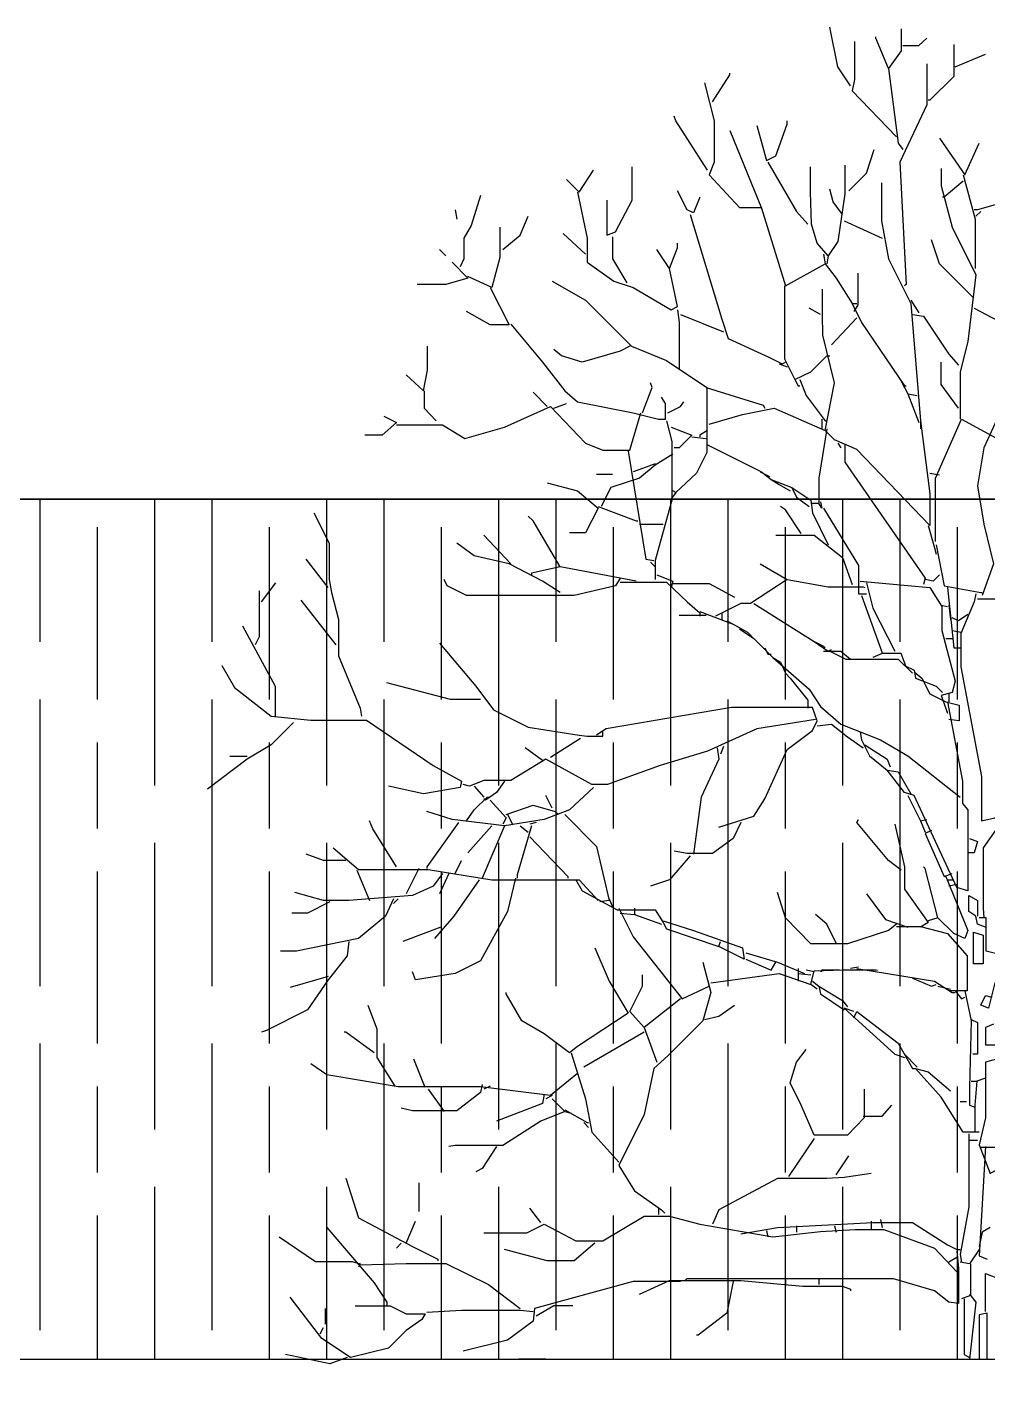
# Model space of a CAD drawing. Header units: millimetres. Extents: x 2004 to 9033, y -135 to 5682.
# Drawn here: x 7675.6 to 8010.6, y 1060.6 to 1534.5 of the extents above; entities that cross this region are included whole.
import ezdxf

# ---------------------------------------------------------------- set-up
doc = ezdxf.new("R2010")
doc.units = ezdxf.units.MM

msp = doc.modelspace()

# ---------------------------------------------------------------- hatches: boundary and pattern name
at = {"transparency": 33554508}
h = msp.add_hatch(dxfattribs=at)
h.set_pattern_fill('GOST_WOOD', color=256, scale=10)
h.paths.add_polyline_path([(9033.38, 1369.89), (7033.38, 1369.89), (7033.38, 769.89), (7233.38, 769.89), (7233.38, 789.89), (7383.38, 789.89), (7383.38, 799.89), (7383.38, 1039.89), (7233.38, 1039.89), (7233.38, 1069.89), (7383.38, 1069.89), (8683.38, 1069.89), (8833.38, 1069.89), (8833.38, 1039.89), (8683.38, 1039.89), (8683.38, 789.89), (8833.38, 789.89), (8833.38, 769.89), (9033.38, 769.89)])

# ---------------------------------------------------------------- linework, layer by layer
for p, q in [((7033.38, 1369.89), (9033.38, 1369.89)), ((8014.16, 1369.89), (7033.38, 1369.89)), ((7383.38, 1069.89), (8683.38, 1069.89))]:
    msp.add_line(p, q)
at = {"color": 84}
for points in [[(7962.74, 1513.97), (7958.31, 1520.62), (7955.54, 1534.46)], [(7980.45, 1533.91), (7980.45, 1526.15), (7976.02, 1520.06), (7971.59, 1530.58), (7971.59, 1531.14)], [(7981.01, 1528.09), (7986.54, 1528.09), (7989.31, 1530.58)], [(7964.12, 1529.48), (7964.12, 1516.19), (7963.29, 1512.31), (7978.79, 1496.26)], [(7998.72, 1528.37), (7998.72, 1517.3), (7990.42, 1508.99), (7989.86, 1508.99)], [(7989.31, 1521.72), (7989.31, 1507.33), (7979.9, 1487.4), (7982.11, 1444.76), (7981.56, 1444.21)], [(7999.28, 1520.62), (8009.8, 1525.05)], [(7914.57, 1508.44), (7920.66, 1517.85), (7920.66, 1518.4)], [(7976.02, 1520.06), (7979.35, 1494.04), (7981.01, 1491.83)], [(7911.8, 1515.08), (7915.12, 1501.79), (7915.12, 1487.4), (7913.46, 1482.97), (7923.98, 1471.62), (7931.73, 1471.62)], [(7912.91, 1484.63), (7901.83, 1501.79), (7901.28, 1503.45)], [(7920.66, 1498.47), (7931.73, 1471.34), (7940.03, 1444.21), (7953.88, 1451.96), (7957.75, 1446.98), (7963.29, 1438.12), (7964.95, 1438.12)], [(7930.07, 1500.13), (7933.39, 1487.95), (7936.71, 1489.61), (7940.59, 1500.69), (7940.59, 1501.79)], [(7993.74, 1495.7), (8002.6, 1482.97), (8007.58, 1494.04)], [(7962.18, 1477.43), (7968.27, 1483.52), (7971.04, 1491.83)], [(7863.63, 1481.31), (7868.06, 1476.88), (7873.04, 1484.63)], [(7877.75, 1474.11), (7877.75, 1461.93), (7880.79, 1463.04), (7886.61, 1474.11), (7886.61, 1485.74)], [(7933.94, 1487.4), (7943.91, 1470.23), (7947.79, 1465.8)], [(7960.8, 1486.29), (7960.8, 1476.32), (7958.31, 1459.71), (7954.98, 1454.73), (7951.11, 1459.16), (7949.17, 1465.8), (7948.76, 1476.88), (7948.76, 1485.74)], [(7994.3, 1485.18), (7994.3, 1479.09), (7998.17, 1464.7), (8006.47, 1448.09), (8003.71, 1424.83), (8000.94, 1414.31), (8000.94, 1397.7)], [(7973.53, 1480.2), (7973.53, 1466.91), (7976.02, 1453.62), (7983.77, 1438.12), (7987.1, 1397.15), (7990.42, 1371.68), (7990.42, 1360.61), (7964.95, 1387.18), (7957.2, 1390.51), (7953.88, 1393.83), (7957.2, 1410.44), (7953.05, 1427.05), (7952.91, 1434.25), (7952.91, 1443.1)], [(8002.05, 1480.75), (7995.4, 1475.22), (7994.85, 1475.22)], [(8002.05, 1482.97), (8006.2, 1467.47), (8006.2, 1450.3)], [(7833.73, 1475.77), (7830.41, 1465.25), (7827.92, 1460.82), (7827.92, 1453.62), (7826.53, 1450.86)], [(7867.5, 1476.88), (7870.83, 1460.82), (7870.83, 1452.52), (7880.24, 1445.87), (7886.88, 1443.66), (7900.17, 1435.91), (7902.39, 1437.01), (7899.62, 1450.3), (7902.39, 1457.5), (7902.39, 1459.16)], [(7910.14, 1475.22), (7907.92, 1469.68), (7905.71, 1470.79), (7902.39, 1477.43)], [(7959.97, 1469.13), (7956.64, 1473.56), (7955.54, 1477.98)], [(7824.87, 1470.79), (7825.43, 1467.47)], [(7906.81, 1469.13), (7917.89, 1432.58), (7920.1, 1425.94), (7934.5, 1419.3), (7938.93, 1417.08), (7940.03, 1417.64)], [(8014.78, 1473), (8007.03, 1470.79), (8005.92, 1470.79)], [(8008.14, 1470.23), (8006.47, 1468.57)], [(7840.37, 1464.7), (7840.37, 1454.18), (7837.61, 1443.66), (7829.3, 1447.53)], [(7841.48, 1456.95), (7847.57, 1461.93), (7850.34, 1468.57)], [(7960.52, 1466.91), (7973.81, 1460.82)], [(7870.27, 1455.28), (7862.52, 1462.48)], [(7879.69, 1461.37), (7879.69, 1453.62), (7884.67, 1445.32)], [(8005.37, 1440.34), (7993.74, 1451.96), (7990.97, 1460.27)], [(7819.34, 1456.95), (7821.55, 1454.73)], [(7899.62, 1450.3), (7895.19, 1456.95)], [(7953.32, 1455.28), (7953.88, 1451.96)], [(7954.98, 1454.73), (7954.43, 1451.96)], [(7823.76, 1452.52), (7829.3, 1446.98), (7821.55, 1444.76), (7811.59, 1444.76)], [(7858.65, 1445.87), (7870.27, 1439.23), (7886.33, 1423.17), (7898.51, 1418.19), (7912.63, 1408.78), (7912.63, 1386.08), (7909.03, 1378.88), (7901.83, 1372.23), (7900.72, 1372.79)], [(7965.23, 1448.64), (7965.23, 1437.57), (7963.84, 1435.35)], [(7837.05, 1443.66), (7843.7, 1430.65), (7837.05, 1430.65), (7828.75, 1435.35)], [(7939.76, 1444.21), (7939.76, 1418.74), (7943.36, 1411.54), (7948.89, 1414.31), (7954.43, 1419.85), (7955.54, 1419.85)], [(7902.39, 1435.91), (7902.94, 1431.48), (7902.94, 1415.42)], [(7952.22, 1434.25), (7948.34, 1436.46)], [(7963.29, 1438.12), (7966.61, 1431.48), (7981.56, 1409.33), (7982.11, 1409.33)], [(7983.77, 1439.23), (7986.54, 1434.8)], [(8005.92, 1436.46), (8014.23, 1432.03)], [(7903.49, 1434.25), (7918.44, 1428.15)], [(7964.95, 1433.14), (7956.09, 1423.73)], [(7984.33, 1434.25), (7988.2, 1433.69), (7997.06, 1420.4), (8000.38, 1416.53)], [(7844.25, 1430.92), (7855.32, 1417.64), (7863.08, 1407.67), (7867.5, 1403.79), (7886.88, 1399.92), (7895.74, 1397.7), (7898.23, 1397.7), (7898.23, 1403.24), (7896.85, 1405.45)], [(7807.71, 1413.21), (7813.8, 1407.67), (7815.18, 1414.87), (7815.18, 1423.17)], [(7885.78, 1423.17), (7882.45, 1421.51), (7869.17, 1417.64), (7861.97, 1419.85), (7859.2, 1422.06)], [(7937.82, 1417.08), (7940.59, 1415.97)], [(8000.38, 1401.58), (7994.3, 1409.88), (7994.3, 1417.64)], [(7814.08, 1407.67), (7814.08, 1401.58), (7818.23, 1397.15)], [(7890.2, 1399.92), (7893.53, 1408.78), (7892.97, 1410.44)], [(7912.35, 1408.78), (7932.28, 1402.69), (7932.84, 1401.58)], [(7943.36, 1411.54), (7944.47, 1409.33), (7945.02, 1409.33)], [(7945.02, 1411.54), (7947.23, 1406.01), (7953.88, 1397.15), (7954.43, 1397.15)], [(7980.45, 1410.99), (7982.67, 1406.56), (7986.54, 1396.6)], [(7856.98, 1402.13), (7852, 1407.12)], [(7859.2, 1401.58), (7863.63, 1403.24)], [(7899.06, 1399.92), (7903.49, 1402.13), (7904.6, 1403.79)], [(7982.67, 1406.56), (7985.99, 1406.01)], [(8017.55, 1406.01), (8009.24, 1387.74), (8007.03, 1374.45), (8009.24, 1361.16), (8012.57, 1347.32), (8008.69, 1336.25)], [(7799.96, 1398.81), (7804.39, 1396.6), (7799.4, 1392.17), (7793.31, 1392.17)], [(7804.39, 1395.77), (7820.44, 1395.77), (7828.2, 1391.06), (7842.04, 1394.93), (7858.09, 1402.13), (7870.27, 1389.4), (7876.36, 1386.91), (7885.78, 1386.91), (7889.65, 1399.92)], [(7913.46, 1396.04), (7925.09, 1399.36), (7936.16, 1401.58), (7953.88, 1393.83)], [(7898.51, 1397.15), (7900.45, 1389.95), (7900.45, 1369.47), (7894.64, 1348.43), (7894.64, 1341.78)], [(7900.17, 1394.93), (7907.37, 1392.17), (7902.94, 1387.74), (7901.28, 1387.74)], [(7912.91, 1393.83), (7910.14, 1392.17), (7910.14, 1391.61)], [(7954.43, 1394.38), (7951.66, 1377.22), (7951.66, 1368.36), (7948.89, 1368.36)], [(7952.77, 1397.7), (7952.77, 1394.38)], [(7987.1, 1397.15), (7987.1, 1394.38)], [(7992.36, 1355.07), (7992.36, 1377.22), (8001.49, 1397.7), (8033.05, 1380.54), (8034.16, 1377.77)], [(7907.37, 1391.61), (7912.35, 1391.06)], [(7912.91, 1388.84), (7931.73, 1379.43), (7935.05, 1376.66), (7942.25, 1373.9), (7943.91, 1370.57), (7948.34, 1367.25)], [(7958.31, 1389.4), (7959.41, 1387.74)], [(7960.8, 1388.84), (7960.8, 1382.75), (7988.76, 1342.34), (7988.2, 1340.12)], [(7900.72, 1385.52), (7894.64, 1381.65), (7889.1, 1377.22), (7879.13, 1373.9), (7875.81, 1367.25)], [(7885.22, 1386.63), (7891.31, 1348.98), (7894.08, 1348.43)], [(7894.64, 1382.2), (7890.2, 1380.54), (7886.88, 1379.43)], [(7931.18, 1379.43), (7934.5, 1377.77)], [(7990.42, 1378.88), (7993.74, 1378.32)], [(7856.98, 1375.56), (7867.5, 1372.79), (7874.7, 1366.7), (7870.27, 1358.12), (7864.74, 1358.12)], [(7874.15, 1378.6), (7879.69, 1378.6)], [(7935.05, 1376.66), (7937.82, 1375), (7941.7, 1372.79)], [(7901.83, 1372.23), (7900.17, 1370.02)], [(7942.25, 1373.9), (7948.89, 1369.47), (7949.45, 1365.04), (7954.98, 1353.96)], [(7775.6, 1365.04), (7780.86, 1354.52), (7780.86, 1341.78), (7781.69, 1337.35), (7784.18, 1327.94), (7784.18, 1315.21), (7791.65, 1296.94), (7792.21, 1294.17)], [(7874.7, 1367.25), (7887.99, 1362.27), (7888.54, 1362.27)], [(7945.57, 1357.84), (7940.03, 1366.14), (7938.37, 1367.25)], [(7952.22, 1368.91), (7952.77, 1366.7), (7951.66, 1368.36)], [(7953.32, 1366.7), (7965.5, 1346.77), (7965.5, 1336.8), (7968.27, 1336.8)], [(7861.42, 1346.21), (7852, 1362.27), (7850.34, 1363.93)], [(7889.1, 1361.16), (7897.4, 1361.16)], [(7989.86, 1360.61), (7992.08, 1352.86), (7992.63, 1350.64)], [(7844.25, 1347.32), (7834.84, 1357.29)], [(7936.71, 1357.29), (7950, 1357.29), (7959.97, 1349.53), (7963.29, 1340.12)], [(7861.42, 1337.35), (7855.32, 1341.23), (7843.7, 1347.32), (7831.52, 1350.09), (7825.43, 1354.52)], [(7992.63, 1353.96), (7995.4, 1339.57), (8008.14, 1337.35), (8008.69, 1337.35)], [(7780.58, 1339.01), (7772.83, 1348.98)], [(7887.99, 1341.23), (7861.42, 1346.21), (7851.45, 1344), (7851.45, 1343.44)], [(7892.97, 1347.87), (7894.64, 1346.21)], [(7931.18, 1347.32), (7940.59, 1341.78), (7927.86, 1333.48), (7924.53, 1333.48), (7915.67, 1329.05)], [(7882.45, 1342.34), (7880.79, 1339.57), (7866.4, 1336.25), (7828.75, 1336.25), (7822.1, 1339.57), (7821, 1341.78)], [(7882.45, 1340.95), (7898.51, 1340.95), (7905.71, 1334.03), (7910.14, 1330.16), (7910.14, 1329.05)], [(7895.19, 1343.44), (7900.72, 1341.23), (7900.17, 1339.01)], [(7940.59, 1341.78), (7954.98, 1339.29), (7967.16, 1339.29), (7967.72, 1339.01)], [(7966.06, 1341.23), (7990.42, 1339.01), (7994.57, 1332.37), (7994.57, 1324.07), (7999.28, 1306.35), (7998.17, 1302.47), (7994.3, 1301.37), (7996.51, 1295.27)], [(7993.74, 1343.44), (7991.53, 1341.23), (7988.76, 1341.78)], [(7756.49, 1337.91), (7756.49, 1321.85), (7755.11, 1319.08)], [(7757.32, 1334.03), (7762.31, 1340.68)], [(7900.72, 1340.4), (7913.46, 1340.4), (7922.32, 1335.69)], [(7966.61, 1336.25), (7973.81, 1316.31)], [(7968.27, 1340.68), (7970.49, 1331.82), (7978.24, 1316.87)], [(7996.51, 1339.01), (7998.72, 1317.98), (8000.94, 1317.98)], [(8006.47, 1336.8), (8005.92, 1334.03), (8001.22, 1322.96), (8001.22, 1311.33), (8008.41, 1273.13), (8008.41, 1257.63), (8013.12, 1258.73), (8024.19, 1270.08), (8030.28, 1270.08), (8028.07, 1252.09), (8019.21, 1230.5), (8015.33, 1234.93), (8014.78, 1238.25)], [(7783.35, 1319.08), (7771.17, 1334.59)], [(7928.96, 1333.48), (7950, 1320.19), (7953.32, 1318.53), (7953.88, 1317.98)], [(7994.3, 1332.92), (7996.51, 1332.37)], [(7997.06, 1332.92), (7997.62, 1327.94)], [(8007.03, 1335.14), (8013.12, 1335.14), (8025.85, 1325.17), (8030.28, 1324.07)], [(7912.35, 1329.33), (7902.94, 1329.33)], [(7910.14, 1330.71), (7921.76, 1326.28), (7926.75, 1323.51), (7928.41, 1321.85)], [(7917.89, 1330.16), (7917.89, 1327.94)], [(7919.55, 1327.39), (7921.76, 1326.28)], [(8003.71, 1329.6), (8000.38, 1327.39), (7998.17, 1328.49)], [(7750.68, 1325.73), (7762.03, 1304.69), (7762.03, 1294.17)], [(7923.98, 1324.62), (7928.96, 1321.3), (7935.61, 1314.65), (7948.34, 1303.58), (7952.22, 1297.49), (7959.41, 1291.4), (7973.25, 1285.86), (7982.67, 1280.33), (8000.94, 1265.93)], [(7998.17, 1324.07), (8001.49, 1323.51)], [(7819.34, 1319.64), (7832.07, 1304.69), (7838.16, 1296.38), (7850.34, 1290.29), (7868.06, 1287.52), (7870.83, 1287.25), (7876.36, 1287.25), (7876.36, 1289.18)], [(7932.84, 1317.98), (7933.94, 1315.76), (7935.05, 1315.76)], [(7950, 1320.19), (7954.98, 1316.87), (7956.09, 1317.42)], [(7995.96, 1321.3), (7998.17, 1321.3)], [(7935.61, 1314.65), (7938.37, 1312.99), (7940.03, 1309.12), (7941.7, 1307.46), (7947.79, 1299.7), (7947.79, 1296.94)], [(7953.32, 1316.87), (7959.41, 1316.87), (7962.74, 1314.1)], [(7955.54, 1316.87), (7961.08, 1314.1), (7979.35, 1314.1), (7981.56, 1311.88), (7984.88, 1310.22), (7985.44, 1307.46), (7992.63, 1304.69), (7994.85, 1302.47)], [(7984.33, 1309.12), (7982.11, 1311.33), (7980.45, 1316.04), (7973.81, 1316.04), (7970.49, 1314.65)], [(7743.48, 1311.88), (7747.91, 1304.13), (7760.65, 1294.17), (7774.49, 1292.78), (7793.87, 1292.78), (7817.12, 1277), (7827.09, 1271.47), (7826.53, 1269.25), (7813.8, 1267.04), (7801.62, 1269.81)], [(7984.88, 1309.67), (7987.65, 1307.46), (7990.42, 1301.92), (7995.96, 1299.15), (8000.66, 1298.04), (8000.66, 1292.51), (7997.06, 1293.06)], [(7833.73, 1299.98), (7823.21, 1299.98), (7801.06, 1305.79)], [(7996.51, 1299.15), (8001.77, 1271.47), (8001.77, 1263.72), (8003.71, 1261.5), (8003.71, 1233.26), (7999.83, 1234.37), (7984.88, 1266.48), (7981.56, 1267.59), (7975.47, 1275.34)], [(7997.06, 1301.92), (7997.06, 1299.15)], [(7916.78, 1255.41), (7928.96, 1259.29), (7932.84, 1265.38), (7940.59, 1282.54), (7949.45, 1289.18), (7951.11, 1292.51), (7949.45, 1297.21), (7921.21, 1297.21), (7877.47, 1289.74), (7874.15, 1287.52)], [(7768.4, 1291.95), (7760.65, 1284.2), (7752.34, 1279.22), (7738.5, 1268.7)], [(7950.55, 1293.06), (7930.07, 1289.74), (7912.91, 1281.99), (7896.3, 1277), (7878.03, 1270.36), (7872.49, 1270.36), (7856.43, 1279.22), (7844.25, 1271.74), (7834.84, 1271.74), (7829.86, 1269.81), (7827.64, 1270.36)], [(7951.11, 1290.85), (7956.09, 1291.4), (7961.63, 1286.97), (7967.16, 1283.09)], [(7868.61, 1286.42), (7858.09, 1279.77)], [(7966.06, 1288.63), (7966.61, 1285.86), (7969.38, 1280.33), (7975.47, 1275.34), (7979.35, 1274.79), (7983.77, 1267.04)], [(7967.72, 1284.2), (7975.47, 1279.22), (7976.58, 1276.45)], [(7752.34, 1280.05), (7746.25, 1280.05)], [(7855.32, 1278.66), (7849.23, 1283.09)], [(7916.23, 1283.09), (7916.78, 1279.22), (7910.69, 1265.93), (7907.92, 1246)], [(7918.44, 1283.65), (7917.33, 1280.88)], [(7842.04, 1271.47), (7839.27, 1267.59), (7835.39, 1264.82), (7834.84, 1265.38)], [(7873.04, 1269.25), (7864.74, 1261.5), (7855.88, 1258.18), (7842.04, 1255.96), (7823.76, 1258.18), (7814.91, 1260.95)], [(7828.75, 1257.63), (7831.52, 1261.5), (7835.95, 1265.93), (7837.05, 1265.93)], [(7831.52, 1269.81), (7834.84, 1265.93)], [(7858.65, 1262.05), (7856.43, 1266.48)], [(7982.67, 1266.48), (7987.1, 1257.63), (7989.31, 1258.18)], [(8024.19, 1269.81), (8021.42, 1265.93), (8008.97, 1248.21), (8008.97, 1227.17), (8009.24, 1223.85)], [(7837.05, 1264.82), (7842.59, 1258.73), (7841.48, 1256.52)], [(7842.59, 1259.84), (7852, 1263.16), (7859.75, 1260.95), (7860.86, 1259.84)], [(7804.39, 1241.57), (7796.08, 1254.86), (7794.98, 1257.63)], [(7825.98, 1257.07), (7814.91, 1241.57), (7814.91, 1241.02)], [(7837.61, 1255.96), (7829.3, 1246.55)], [(7842.04, 1255.96), (7834.28, 1237.69)], [(7843.14, 1259.84), (7844.81, 1256.52)], [(7851.45, 1255.96), (7846.47, 1238.8), (7846.47, 1237.69)], [(7847.57, 1255.96), (7850.34, 1253.75)], [(7853.11, 1257.07), (7850.89, 1256.52)], [(7863.08, 1259.84), (7874.15, 1248.77), (7878.58, 1229.94), (7875.26, 1229.39)], [(7924.53, 1257.07), (7921.76, 1251.54), (7914.57, 1246.28), (7905.71, 1246.28), (7901.28, 1247.11)], [(7980.45, 1240.46), (7976.02, 1243.78), (7964.95, 1257.07), (7965.5, 1258.18)], [(7978.24, 1256.52), (7981.56, 1241.57), (7981.56, 1233.82), (7989.86, 1222.19), (7987.1, 1220.53)], [(7987.1, 1257.63), (7988.76, 1253.75)], [(7850.89, 1252.09), (7864.18, 1238.25), (7864.18, 1237.69)], [(7990.97, 1254.3), (7988.76, 1253.2), (7995.4, 1238.25), (7998.17, 1239.35)], [(8004.26, 1251.54), (8007.03, 1250.43), (8005.92, 1246.55), (8003.71, 1246.55)], [(7782.24, 1248.21), (7791.1, 1240.74), (7815.46, 1240.74), (7837.61, 1237.14), (7868.06, 1237.14), (7874.7, 1229.94)], [(7786.67, 1243.78), (7778.92, 1243.78), (7772.83, 1246)], [(7824.87, 1239.35), (7827.09, 1243.78)], [(7906.81, 1245.44), (7899.62, 1237.14), (7892.97, 1234.93)], [(7995.96, 1238.25), (8003.71, 1219.42), (8002.6, 1216.65), (7998.72, 1218.32), (7993.19, 1223.85), (7988.76, 1241.02), (7988.2, 1241.57)], [(7820.44, 1239.35), (7817.12, 1234.93), (7809.92, 1231.6), (7787.78, 1229.94), (7778.92, 1229.94), (7768.95, 1232.71)], [(7790.54, 1240.46), (7794.98, 1229.94)], [(7812.14, 1241.02), (7807.71, 1232.16)], [(7845.91, 1237.69), (7843.14, 1226.07), (7833.73, 1208.9), (7824.87, 1204.47), (7811.03, 1202.26), (7809.92, 1205.03)], [(7833.18, 1237.14), (7824.32, 1224.41), (7817.67, 1216.65)], [(7822.66, 1239.35), (7819.34, 1232.16)], [(7866.95, 1237.14), (7869.17, 1233.26), (7881.35, 1226.62), (7894.64, 1226.62), (7897.4, 1222.19), (7898.51, 1219.98), (7916.78, 1213.89), (7917.33, 1215.55)], [(7996.51, 1237.14), (7998.72, 1237.14)], [(7978.79, 1221.64), (7976.02, 1219.42), (7961.63, 1214.72), (7948.89, 1214.72), (7940.03, 1223.85), (7937.27, 1232.71)], [(7968.27, 1232.16), (7974.92, 1223.3), (7982.67, 1220.53)], [(7999.83, 1235.48), (7997.06, 1234.93)], [(7803.28, 1230.5), (7800.51, 1224.41), (7791.1, 1216.65), (7769.51, 1212.22), (7763.97, 1212.22)], [(7781.13, 1229.39), (7773.38, 1225.51), (7767.84, 1225.51)], [(7804.94, 1230.5), (7803.28, 1228.83)], [(7878.58, 1230.5), (7879.69, 1227.73)], [(8009.8, 1220.53), (8007.03, 1221.64), (8006.47, 1224.41), (8003.98, 1226.07), (8003.98, 1231.6), (8007.03, 1229.94), (8007.03, 1224.41)], [(8018.66, 1230.5), (8014.23, 1211.12), (8010.07, 1212.22), (8010.07, 1223.85), (8007.58, 1223.85)], [(7881.9, 1227.17), (7886.88, 1217.21), (7904.05, 1195.61), (7913.46, 1200.04)], [(7882.45, 1225.51), (7887.44, 1224.96), (7896.85, 1221.64)], [(7887.44, 1227.17), (7887.44, 1224.96)], [(7897.4, 1222.74), (7907.92, 1219.42), (7925.09, 1213.33), (7925.64, 1209.46), (7916.78, 1213.89)], [(7957.75, 1214.99), (7954.43, 1221.64), (7950.55, 1224.96)], [(7993.19, 1223.85), (7989.86, 1222.74)], [(7819.89, 1220.53), (7806.6, 1215.55)], [(7978.79, 1220.81), (7987.1, 1220.81), (7996.51, 1218.32), (8003.43, 1210.56), (8003.43, 1198.38), (7997.06, 1198.38)], [(8005.64, 1218.87), (8008.97, 1217.76), (8008.97, 1207.8), (8005.64, 1207.8), (8005.64, 1218.87)], [(7787.78, 1215.55), (7787.22, 1210.56), (7780.58, 1202.26), (7773.38, 1191.74), (7758.99, 1184.54), (7757.32, 1183.99)], [(7873.59, 1213.33), (7878.58, 1201.71), (7885.22, 1190.63), (7867.5, 1179), (7864.74, 1176.79), (7855.88, 1183.43), (7848.13, 1187.86), (7842.59, 1197.28), (7842.59, 1197.83)], [(7911.25, 1208.35), (7914.01, 1197.83), (7911.25, 1187.86), (7899.06, 1175.68), (7894.08, 1171.25), (7890.76, 1155.2), (7881.9, 1137.48), (7887.44, 1128.62), (7896.85, 1121.98), (7897.96, 1120.87)], [(7926.19, 1211.67), (7937.27, 1208.35), (7946.68, 1204.47)], [(7926.19, 1209.46), (7935.05, 1205.58), (7936.71, 1208.35)], [(7903.49, 1195.61), (7890.76, 1185.65), (7885.78, 1191.19), (7890.2, 1200.04), (7890.2, 1203.92)], [(7914.01, 1201.15), (7937.82, 1204.47), (7948.89, 1200.6)], [(7944.47, 1206.13), (7944.47, 1201.71)], [(7944.47, 1204.47), (7948.89, 1203.92)], [(7950, 1205.03), (7947.23, 1205.58)], [(7951.11, 1198.94), (7948.89, 1200.6), (7950, 1205.3), (7959.97, 1205.72), (7971.59, 1205.72), (7972.15, 1205.58)], [(7958.86, 1205.58), (7952.77, 1205.58), (7952.22, 1205.03)], [(7965.5, 1206.69), (7962.74, 1206.13)], [(7964.95, 1206.13), (7992.08, 1201.71), (7998.17, 1197.83), (7999.28, 1197.83)], [(7780.58, 1203.37), (7767.29, 1199.49)], [(7949.45, 1201.71), (7951.66, 1200.04), (7952.22, 1197.28), (7960.52, 1191.74)], [(7951.66, 1200.04), (7959.97, 1195.06), (7961.63, 1192.85)], [(7984.33, 1202.81), (7990.97, 1200.04), (7992.63, 1200.6)], [(7993.19, 1200.04), (7997.62, 1198.94)], [(8015.89, 1202.26), (8013.12, 1201.15), (8010.91, 1192.29), (8008.14, 1193.4), (8009.8, 1196.72), (8012.01, 1196.17)], [(7999.28, 1198.38), (8001.49, 1195.61), (8002.6, 1196.17)], [(8002.6, 1198.38), (8004.81, 1187.86), (8004.26, 1164.61), (8004.26, 1158.52), (8005.92, 1157.97)], [(7794.42, 1193.4), (7797.47, 1185.1), (7797.47, 1175.13), (7803.83, 1165.16)], [(7911.8, 1188.42), (7916.78, 1189.52), (7922.32, 1193.4)], [(7963.84, 1191.19), (7960.52, 1192.29), (7978.24, 1176.24), (7981.56, 1175.13)], [(7963.84, 1188.97), (7964.95, 1191.19), (7979.35, 1180.11), (7984.33, 1171.25), (7985.44, 1171.25)], [(7890.76, 1185.65), (7895.19, 1173.47)], [(8004.81, 1188.42), (8007.03, 1187.31), (8007.03, 1176.24), (8005.37, 1176.24)], [(8012.57, 1186.76), (8009.8, 1185.65), (8009.8, 1179.56), (8013.12, 1179.56)], [(7796.64, 1176.79), (7786.67, 1183.99), (7786.12, 1183.99)], [(7890.76, 1183.99), (7869.72, 1171.81)], [(7865.29, 1176.79), (7870.27, 1160.73), (7872.49, 1149.11), (7881.9, 1138.59)], [(7967.44, 1164.06), (7967.44, 1154.09), (7961.63, 1148), (7950, 1148), (7945.57, 1158.52), (7941.7, 1166.27), (7943.91, 1173.47), (7947.23, 1177.9)], [(7981.56, 1176.24), (7985.99, 1171.81)], [(7867.5, 1169.59), (7858.09, 1161.84), (7833.73, 1164.89), (7804.94, 1164.89), (7780.03, 1169.04), (7774.49, 1172.91)], [(7814.35, 1164.61), (7810.48, 1174.58)], [(8007.58, 1149.11), (8002.05, 1149.11), (7994.3, 1161.29), (7985.44, 1171.25), (7989.86, 1170.15), (7997.62, 1163.5)], [(8013.67, 1174.58), (8009.8, 1173.47), (8009.8, 1154.09), (8007.58, 1144.68), (8011.46, 1134.71), (8014.5, 1136.37), (8014.5, 1144.68), (8017.55, 1146.89)], [(7834.28, 1165.72), (7833.73, 1162.95), (7825.43, 1156.58), (7809.92, 1156.58), (7806.05, 1157.41)], [(8004.81, 1166.82), (8007.03, 1166.82)], [(8009.8, 1167.93), (8006.75, 1166.82), (8006.06, 1158.52), (8006.06, 1149.11)], [(7815.46, 1164.06), (7821, 1156.3)], [(7837.05, 1165.16), (7834.84, 1164.06)], [(7855.88, 1162.39), (7855.32, 1159.07), (7839.27, 1152.98)], [(7858.65, 1161.84), (7856.43, 1160.73)], [(7858.65, 1160.73), (7863.08, 1156.3), (7854.77, 1152.98), (7841.48, 1144.4), (7824.87, 1144.4), (7822.66, 1144.12)], [(7863.08, 1156.86), (7870.83, 1152.43), (7871.38, 1152.43)], [(7863.08, 1156.3), (7865.29, 1155.75)], [(7967.16, 1154.64), (7973.81, 1154.64), (7977.13, 1158.52)], [(8003.15, 1159.63), (8000.94, 1159.63)], [(7869.72, 1152.43), (7871.38, 1150.77)], [(7950, 1146.89), (7941.14, 1133.6)], [(8003.98, 1148.55), (8003.98, 1123.08), (8000.94, 1106.47), (8001.49, 1103.71)], [(7839.27, 1144.12), (7834.28, 1136.37), (7832.07, 1135.27)], [(8004.26, 1146.34), (8007.03, 1146.34)], [(8009.8, 1144.12), (8007.58, 1105.92), (8010.35, 1104.81)], [(8008.14, 1143.85), (8013.67, 1143.85), (8014.23, 1142.46)], [(7957.75, 1134.16), (7962.18, 1140.8)], [(7786.67, 1133.05), (7791.1, 1119.21), (7809.92, 1109.24), (7818.78, 1104.81), (7818.78, 1104.26)], [(7969.93, 1134.71), (7960.52, 1133.33), (7954.43, 1132.91), (7937.27, 1132.91), (7916.78, 1121.98), (7914.57, 1116.99)], [(7812.14, 1131.39), (7812.14, 1121.42)], [(7834.84, 1113.95), (7849.79, 1113.95), (7855.88, 1116.99), (7866.95, 1111.18), (7876.36, 1111.18), (7890.76, 1119.76), (7899.62, 1119.76), (7910.14, 1116.99), (7935.61, 1112.56), (7952.22, 1114.5), (7964.4, 1115.19), (7974.36, 1115.19), (7992.08, 1108.69), (7999.83, 1100.38)], [(7854.77, 1117.55), (7850.89, 1122.53)], [(7895.74, 1122.53), (7895.74, 1120.32)], [(7973.25, 1118.66), (7973.81, 1115.89)], [(7780.03, 1115.89), (7796.64, 1096.51), (7801.06, 1089.86), (7801.06, 1088.76)], [(7807.71, 1110.35), (7811.03, 1118.1)], [(7924.53, 1113.67), (7937.27, 1115.89), (7970.49, 1117.55), (7984.33, 1117.55), (7996.51, 1109.8), (7999.83, 1108.14), (8000.94, 1108.14)], [(7933.39, 1114.78), (7933.94, 1112.56)], [(7943.91, 1116.44), (7943.91, 1114.23)], [(7957.2, 1116.44), (7957.75, 1114.23)], [(7969.93, 1118.1), (7969.93, 1115.33)], [(8011.46, 1115.89), (8008.69, 1114.23), (8007.58, 1109.24)], [(7763.42, 1112.56), (7776.15, 1103.98), (7788.88, 1103.98), (7791.65, 1103.15), (7791.1, 1102.05)], [(7806.05, 1110.35), (7804.39, 1108.69)], [(7873.59, 1110.35), (7866.4, 1104.26), (7856.98, 1104.26), (7842.04, 1108.14)], [(7999.83, 1107.58), (8000.38, 1101.49), (8000.38, 1089.31), (7997.06, 1089.86), (7992.08, 1093.74), (7977.69, 1097.89), (7905.71, 1097.89), (7905.15, 1097.62)], [(7999.83, 1105.37), (7997.06, 1103.71)], [(8007.58, 1108.14), (8004.26, 1103.15), (8000.94, 1103.71)], [(7791.65, 1102.88), (7807.71, 1103.29), (7821.55, 1103.29), (7836.5, 1095.95), (7847.57, 1087.65)], [(8004.54, 1103.15), (8004.54, 1092.08), (8001.49, 1090.97)], [(8009.8, 1086.54), (8009.8, 1099.83), (8013.95, 1098.17), (8013.95, 1069.89), (8015.42, 1069.89)], [(7903.49, 1097.06), (7886.88, 1097.06), (7852.56, 1087.65), (7852, 1083.22), (7843.14, 1076.58), (7827.64, 1072.7)], [(7889.1, 1092.63), (7899.62, 1097.34), (7924.53, 1097.34), (7946.13, 1095.4), (7959.97, 1095.4), (7962.74, 1094.29), (7962.74, 1093.74)], [(7921.76, 1097.06), (7919.55, 1085.99), (7909.58, 1078.24), (7909.03, 1078.24)], [(7940.03, 1097.62), (7940.03, 1095.4)], [(7951.66, 1098.17), (7951.66, 1095.95)], [(7789.99, 1088.48), (7802.17, 1088.48), (7807.71, 1085.71), (7814.35, 1085.71), (7813.25, 1083.77), (7807.71, 1079.9), (7801.62, 1073.81), (7788.33, 1070.49), (7778.37, 1077.13), (7767.29, 1091.53)], [(8002.32, 1090.97), (8002.32, 1071.59), (8004.26, 1070.49)], [(8004.26, 1092.63), (8006.47, 1089.86), (8004.26, 1069.89), (8004.26, 1069.89)], [(7779.47, 1087.65), (7779.47, 1082.11)], [(7814.91, 1086.27), (7827.09, 1086.96), (7847.57, 1086.96), (7852, 1086.54)], [(7865.84, 1088.48), (7859.2, 1088.48), (7853.11, 1084.88)], [(8010.35, 1069.89), (8010.35, 1085.99), (8007.58, 1085.44), (8007.58, 1082.67), (8007.58, 1069.89)], [(7777.81, 1078.79), (7778.92, 1081.01)], [(7787.22, 1070.49), (7781.13, 1068.27), (7765.63, 1071.59)], [(7856.43, 1069.93), (7847.02, 1069.93)]]:
    msp.add_lwpolyline(points, dxfattribs=at)

doc.saveas('drawing.dxf')
